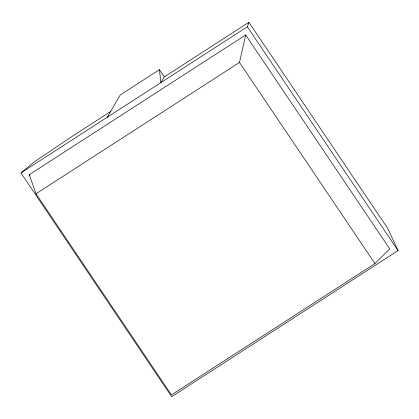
<?xml version="1.0" encoding="UTF-8"?>
<svg xmlns="http://www.w3.org/2000/svg" width="419" height="419" viewBox="0 0 419 419"><rect width="100%" height="100%" fill="white"/><g stroke="black" fill="none" stroke-linecap="round" stroke-linejoin="round"><path stroke-width="0.63" d="M36.008 193.782L239.485 62.447L245.675 34.976L389.722 248.865L374.937 263.567L171.455 394.902L36.008 193.782L29.278 174.65L245.675 34.976M20.95 172.937L247.346 26.811L248.912 22.291L387.685 228.345L398.05 250.583L171.654 396.709L20.95 172.937L34.342 161.881L71.958 136.51L110.82 111.423M248.912 22.291L164.306 76.902L160.87 82.622L159.445 69.685L120.19 95.019L107.421 117.121L108.401 116.293M247.346 26.811L398.05 250.583M239.485 62.447L374.937 263.567M159.445 69.685L164.306 76.902M29.278 174.65L30.011 175.734"/></g></svg>
